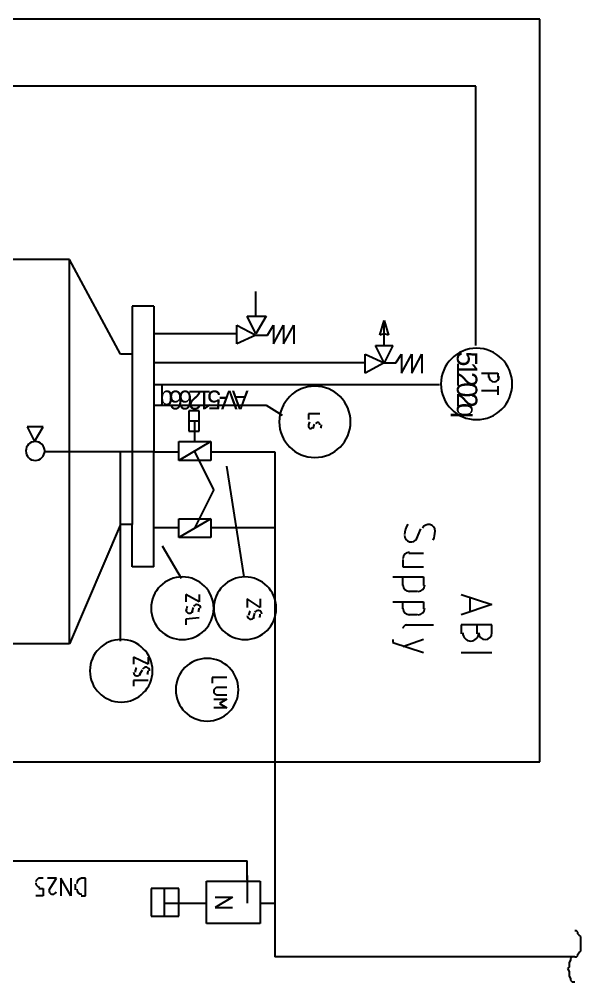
# Model space of a CAD drawing. Header units: millimetres. Extents: x 0 to 33.1, y 1.5 to 45.3.
# Drawn here: x 25.125 to 25.768, y 10.019 to 11.121 of the extents above; entities that cross this region are included whole.
import ezdxf

# ---------------------------------------------------------------- set-up
doc = ezdxf.new("R2010")
doc.units = ezdxf.units.MM
doc.header["$MEASUREMENT"] = 0
doc.layers.get('0').update_dxf_attribs({"linetype": 'CONTINUOUS'})

msp = doc.modelspace()

# ---------------------------------------------------------------- linework, layer by layer
at = {"color": 4, "linetype": 'Continuous'}
for p, q in [((25.7211, 11.1211), (24.2144, 11.1211)), ((25.7211, 10.2711), (25.7211, 11.1211)), ((25.6478, 11.0444), (25.0128, 11.0444)), ((25.6478, 10.7478), (25.6478, 11.0444)), ((25.1828, 10.8461), (25.1178, 10.8461)), ((25.2411, 10.7378), (25.1828, 10.8461)), ((25.1828, 10.4061), (25.1828, 10.8461)), ((25.3961, 10.7811), (25.3961, 10.8095)), ((25.2794, 10.7928), (25.2544, 10.7928)), ((25.2544, 10.7928), (25.2544, 10.7378)), ((25.2794, 10.7928), (25.2794, 10.6261)), ((25.3961, 10.7611), (25.3861, 10.7811)), ((25.3861, 10.7811), (25.4078, 10.7811)), ((25.4078, 10.7811), (25.3961, 10.7611)), ((25.5378, 10.7594), (25.5428, 10.7761)), ((25.5428, 10.7761), (25.5478, 10.7594)), ((25.5428, 10.7761), (25.5478, 10.7594)), ((25.5428, 10.7478), (25.5428, 10.7761)), ((25.3744, 10.7495), (25.3744, 10.7711)), ((25.3744, 10.7711), (25.3961, 10.7594)), ((25.4094, 10.7594), (25.4161, 10.7711)), ((25.4161, 10.7711), (25.4161, 10.7495)), ((25.4161, 10.7495), (25.4278, 10.7711)), ((25.4278, 10.7711), (25.4278, 10.7495)), ((25.4278, 10.7495), (25.4394, 10.7711)), ((25.4394, 10.7711), (25.4394, 10.7495)), ((25.3744, 10.7611), (25.2794, 10.7611)), ((25.3961, 10.7594), (25.3744, 10.7495)), ((25.3961, 10.7594), (25.4094, 10.7594)), ((25.5428, 10.7611), (25.5378, 10.7594)), ((25.5478, 10.7594), (25.5428, 10.7611)), ((25.5478, 10.7594), (25.5428, 10.7611)), ((25.5428, 10.7278), (25.5328, 10.7478)), ((25.5328, 10.7478), (25.5528, 10.7478)), ((25.5528, 10.7478), (25.5428, 10.7278)), ((25.2544, 10.7378), (25.2411, 10.7378)), ((25.2544, 10.7378), (25.2544, 10.5428)), ((25.5211, 10.7161), (25.5211, 10.7378)), ((25.5211, 10.7378), (25.5428, 10.7278)), ((25.5561, 10.7278), (25.5628, 10.7378)), ((25.5628, 10.7378), (25.5628, 10.7161)), ((25.5628, 10.7161), (25.5744, 10.7378)), ((25.5744, 10.7378), (25.5744, 10.7161)), ((25.5744, 10.7161), (25.5861, 10.7378)), ((25.5861, 10.7378), (25.5861, 10.7161)), ((25.5211, 10.7278), (25.2794, 10.7278)), ((25.5428, 10.7278), (25.5211, 10.7161)), ((25.5428, 10.7278), (25.5561, 10.7278)), ((25.6544, 10.7161), (25.6728, 10.7161)), ((25.6628, 10.7111), (25.6628, 10.7161)), ((25.6728, 10.7161), (25.6728, 10.7111)), ((25.6061, 10.7028), (25.2794, 10.7028)), ((25.6728, 10.7011), (25.6728, 10.6911)), ((25.6544, 10.6961), (25.6728, 10.6961)), ((25.2794, 10.6795), (25.4078, 10.6795)), ((25.4078, 10.6795), (25.4261, 10.6678)), ((25.3311, 10.6728), (25.3194, 10.6728)), ((25.3194, 10.6728), (25.3194, 10.6495)), ((25.3311, 10.6495), (25.3311, 10.6728)), ((25.4694, 10.6694), (25.4561, 10.6694)), ((25.4561, 10.6694), (25.4561, 10.6628)), ((25.1344, 10.6545), (25.1428, 10.6378)), ((25.1528, 10.6545), (25.1344, 10.6545)), ((25.1428, 10.6378), (25.1528, 10.6545)), ((25.3311, 10.6611), (25.3194, 10.6611)), ((25.3261, 10.6378), (25.3261, 10.6611)), ((25.4628, 10.6578), (25.4611, 10.6528)), ((25.3194, 10.6495), (25.3311, 10.6495)), ((25.3078, 10.6161), (25.3078, 10.6378)), ((25.3078, 10.6378), (25.3444, 10.6378)), ((25.3444, 10.6378), (25.3078, 10.6161)), ((25.3444, 10.6378), (25.3444, 10.6161)), ((25.2794, 10.6261), (25.1544, 10.6261)), ((25.2411, 10.4094), (25.2411, 10.6261)), ((25.2794, 10.6261), (25.3078, 10.6261)), ((25.2794, 10.4945), (25.2794, 10.6261)), ((25.3478, 10.5828), (25.3261, 10.6261)), ((25.3444, 10.6261), (25.4178, 10.6261)), ((25.4178, 10.6261), (25.4178, 10.3811)), ((25.3444, 10.6161), (25.3078, 10.6161)), ((25.3828, 10.4828), (25.3628, 10.6094)), ((25.3478, 10.5828), (25.3261, 10.5394)), ((25.3078, 10.5278), (25.3078, 10.5494)), ((25.3078, 10.5494), (25.3444, 10.5494)), ((25.3444, 10.5494), (25.3078, 10.5278)), ((25.3444, 10.5494), (25.3444, 10.5278)), ((25.2411, 10.5428), (25.1828, 10.4061)), ((25.2544, 10.5428), (25.2411, 10.5428)), ((25.2544, 10.4945), (25.2544, 10.5428)), ((25.2794, 10.5394), (25.3078, 10.5394)), ((25.3444, 10.5394), (25.4178, 10.5394)), ((25.4178, 10.5428), (25.4178, 10.2711)), ((25.5844, 10.5378), (25.5794, 10.5261)), ((25.3444, 10.5278), (25.3078, 10.5278)), ((25.3111, 10.4811), (25.2894, 10.5178)), ((25.5644, 10.5028), (25.5644, 10.4945)), ((25.5878, 10.5094), (25.5711, 10.5094)), ((25.2794, 10.4945), (25.2544, 10.4945)), ((25.5644, 10.4945), (25.5878, 10.4945)), ((25.5528, 10.4828), (25.5878, 10.4828)), ((25.5644, 10.4728), (25.5644, 10.4828)), ((25.5878, 10.4828), (25.5878, 10.4728)), ((25.3311, 10.4544), (25.3161, 10.4628)), ((25.3161, 10.4628), (25.3161, 10.4544)), ((25.3311, 10.4628), (25.3311, 10.4544)), ((25.4011, 10.4477), (25.3861, 10.4578)), ((25.3861, 10.4578), (25.3861, 10.4477)), ((25.4011, 10.4578), (25.4011, 10.4477)), ((25.5811, 10.4661), (25.5711, 10.4661)), ((25.6311, 10.4628), (25.6661, 10.4511)), ((25.6411, 10.4428), (25.6411, 10.4594)), ((25.3244, 10.4477), (25.3228, 10.4428)), ((25.5528, 10.4544), (25.5878, 10.4544)), ((25.5644, 10.4461), (25.5644, 10.4544)), ((25.5878, 10.4544), (25.5878, 10.4461)), ((25.6661, 10.4511), (25.6311, 10.4395)), ((25.3311, 10.4361), (25.3161, 10.4345)), ((25.3161, 10.4345), (25.3161, 10.4278)), ((25.3944, 10.4411), (25.3928, 10.4361)), ((25.5811, 10.4395), (25.5711, 10.4395)), ((25.5678, 10.4278), (25.5994, 10.4278)), ((25.6311, 10.4278), (25.6311, 10.4178)), ((25.6661, 10.4278), (25.6311, 10.4278)), ((25.6494, 10.4178), (25.6494, 10.4278)), ((25.6661, 10.4178), (25.6661, 10.4278)), ((25.5528, 10.4111), (25.5528, 10.4078)), ((25.5878, 10.4111), (25.5644, 10.4028)), ((25.1828, 10.4061), (25.1178, 10.4061)), ((25.5528, 10.4078), (25.5878, 10.3961)), ((25.2728, 10.3828), (25.2561, 10.3911)), ((25.2561, 10.3911), (25.2561, 10.3828)), ((25.2728, 10.3911), (25.2728, 10.3828)), ((25.6311, 10.3961), (25.6661, 10.3961)), ((25.2661, 10.3761), (25.2628, 10.3711)), ((25.3628, 10.3678), (25.3461, 10.3678)), ((25.3461, 10.3678), (25.3461, 10.3611)), ((25.2728, 10.3644), (25.2561, 10.3644)), ((25.2561, 10.3644), (25.2561, 10.3578)), ((25.3628, 10.3561), (25.3511, 10.3561)), ((25.3511, 10.3478), (25.3628, 10.3478)), ((25.3478, 10.3428), (25.3628, 10.3428)), ((25.3628, 10.3428), (25.3544, 10.3378)), ((25.3544, 10.3378), (25.3628, 10.3328)), ((25.3628, 10.3328), (25.3478, 10.3328)), ((24.2144, 10.2711), (25.7211, 10.2711)), ((25.4178, 10.2711), (25.4178, 10.0478)), ((24.4744, 10.1578), (25.3861, 10.1578)), ((25.3861, 10.1361), (25.3861, 10.1578)), ((25.1528, 10.1378), (25.1478, 10.1378)), ((25.1678, 10.1378), (25.1578, 10.1378)), ((25.1594, 10.1245), (25.1678, 10.1378)), ((25.1844, 10.1178), (25.1728, 10.1378)), ((25.1728, 10.1378), (25.1728, 10.1178)), ((25.1844, 10.1378), (25.1844, 10.1178)), ((25.2011, 10.1378), (25.1961, 10.1378)), ((25.2011, 10.1178), (25.2011, 10.1378)), ((25.1444, 10.1328), (25.1444, 10.1311)), ((25.1478, 10.1261), (25.1528, 10.1261)), ((25.1528, 10.1261), (25.1528, 10.1178)), ((25.1894, 10.1311), (25.1894, 10.1245)), ((25.1528, 10.1178), (25.1444, 10.1178)), ((25.1961, 10.1178), (25.2011, 10.1178)), ((25.7628, 10.0778), (25.7611, 10.0778)), ((25.7644, 10.0761), (25.7628, 10.0778)), ((25.7644, 10.0744), (25.7644, 10.0761)), ((25.7661, 10.0727), (25.7644, 10.0744)), ((25.7678, 10.0711), (25.7661, 10.0727)), ((25.7678, 10.0678), (25.7678, 10.0711)), ((25.7678, 10.0661), (25.7678, 10.0678)), ((25.7678, 10.0628), (25.7678, 10.0661)), ((25.7678, 10.0595), (25.7678, 10.0628)), ((25.7678, 10.0578), (25.7678, 10.0595)), ((25.7611, 10.0478), (25.4178, 10.0478)), ((25.7578, 10.0478), (25.7561, 10.0461)), ((25.7594, 10.0478), (25.7578, 10.0478)), ((25.7611, 10.0478), (25.7594, 10.0478)), ((25.7611, 10.0478), (25.7628, 10.0478)), ((25.7628, 10.0478), (25.7644, 10.0494)), ((25.7644, 10.0511), (25.7661, 10.0528)), ((25.7644, 10.0494), (25.7644, 10.0511)), ((25.7661, 10.0528), (25.7678, 10.0545)), ((25.7678, 10.0545), (25.7678, 10.0578)), ((25.7561, 10.0444), (25.7544, 10.0411)), ((25.7544, 10.0411), (25.7544, 10.0394)), ((25.7544, 10.0394), (25.7544, 10.0361)), ((25.7561, 10.0461), (25.7561, 10.0444)), ((25.7544, 10.0361), (25.7528, 10.0344)), ((25.7528, 10.0344), (25.7544, 10.0311)), ((25.7544, 10.0311), (25.7544, 10.0278)), ((25.7544, 10.0278), (25.7544, 10.0261)), ((25.7544, 10.0261), (25.7561, 10.0228)), ((25.7561, 10.0228), (25.7561, 10.0211)), ((25.7561, 10.0211), (25.7578, 10.0194)), ((25.7578, 10.0194), (25.7594, 10.0194)), ((25.7594, 10.0194), (25.7611, 10.0194))]:
    msp.add_line(p, q, dxfattribs=at)
at = {"color": 0, "linetype": 'Continuous'}
for p, q in [((25.3861, 10.1411), (25.3861, 10.1094)), ((25.2761, 10.1261), (25.2761, 10.0945)), ((25.3078, 10.1261), (25.2761, 10.1261)), ((25.2911, 10.1261), (25.2911, 10.0945)), ((25.3078, 10.0945), (25.3078, 10.1261)), ((25.3394, 10.0861), (25.3394, 10.1344)), ((25.3394, 10.1344), (25.4011, 10.1344)), ((25.4011, 10.1344), (25.4011, 10.0861)), ((25.3494, 10.1161), (25.3694, 10.1161)), ((25.3694, 10.1161), (25.3494, 10.1044)), ((25.2911, 10.1094), (25.3394, 10.1094)), ((25.3494, 10.1044), (25.3694, 10.1044)), ((25.4011, 10.1094), (25.4178, 10.1094)), ((25.2761, 10.0945), (25.3078, 10.0945)), ((25.4011, 10.0861), (25.3394, 10.0861))]:
    msp.add_line(p, q, dxfattribs=at)
at = {"color": 4, "linetype": 'Continuous'}
for points in [[(25.6486, 10.7445), (25.626, 10.7445), (25.6078, 10.7262), (25.6078, 10.7036)], [(25.6894, 10.7036), (25.6894, 10.7262), (25.6711, 10.7445), (25.6486, 10.7445)], [(25.6628, 10.7119), (25.6628, 10.7087), (25.6654, 10.7061), (25.6686, 10.7061)], [(25.6686, 10.7061), (25.6719, 10.7061), (25.6744, 10.7088), (25.6744, 10.712)], [(25.4636, 10.7011), (25.4411, 10.7011), (25.4228, 10.6828), (25.4228, 10.6603)], [(25.5044, 10.6603), (25.5044, 10.6828), (25.4861, 10.7011), (25.4636, 10.7011)], [(25.6078, 10.7036), (25.6078, 10.681), (25.626, 10.6628), (25.6486, 10.6628)], [(25.6486, 10.6628), (25.6711, 10.6628), (25.6894, 10.681), (25.6894, 10.7036)], [(25.4228, 10.6603), (25.4228, 10.6378), (25.4411, 10.6195), (25.4636, 10.6195)], [(25.4576, 10.6604), (25.4567, 10.659), (25.4561, 10.6573), (25.4561, 10.6556)], [(25.4561, 10.6553), (25.4561, 10.6541), (25.4569, 10.6531), (25.4581, 10.6528)], [(25.4581, 10.6528), (25.4592, 10.6526), (25.4603, 10.6531), (25.4608, 10.6541)], [(25.4636, 10.6195), (25.4861, 10.6195), (25.5044, 10.6378), (25.5044, 10.6603)], [(25.4675, 10.6594), (25.4664, 10.6596), (25.4653, 10.6591), (25.4647, 10.658)], [(25.4694, 10.657), (25.4694, 10.6582), (25.4686, 10.6591), (25.4675, 10.6594)], [(25.4703, 10.6529), (25.4708, 10.6542), (25.4711, 10.6555), (25.4711, 10.6569)], [(25.1436, 10.6378), (25.1376, 10.6378), (25.1328, 10.6329), (25.1328, 10.627)], [(25.1544, 10.627), (25.1544, 10.6329), (25.1496, 10.6378), (25.1436, 10.6378)], [(25.1328, 10.627), (25.1328, 10.621), (25.1376, 10.6161), (25.1436, 10.6161)], [(25.1436, 10.6161), (25.1496, 10.6161), (25.1544, 10.621), (25.1544, 10.627)], [(25.5953, 10.5426), (25.5919, 10.5433), (25.5885, 10.5418), (25.5869, 10.5387)], [(25.5701, 10.543), (25.5676, 10.5396), (25.5663, 10.5354), (25.5661, 10.5312)], [(25.6011, 10.5353), (25.6011, 10.5388), (25.5987, 10.5418), (25.5953, 10.5426)], [(25.599, 10.525), (25.6004, 10.5282), (25.6011, 10.5316), (25.6011, 10.535)], [(25.5661, 10.5302), (25.5661, 10.5268), (25.5685, 10.5238), (25.5719, 10.523)], [(25.5719, 10.523), (25.5753, 10.5222), (25.5788, 10.5238), (25.5803, 10.5269)], [(25.5719, 10.5111), (25.5678, 10.5111), (25.5644, 10.5078), (25.5644, 10.5036)], [(25.3119, 10.4828), (25.2922, 10.4828), (25.2761, 10.4667), (25.2761, 10.4469)], [(25.3478, 10.4469), (25.3478, 10.4667), (25.3318, 10.4828), (25.3119, 10.4828)], [(25.3836, 10.4828), (25.3639, 10.4828), (25.3478, 10.4667), (25.3478, 10.4469)], [(25.4194, 10.4469), (25.4194, 10.4667), (25.4033, 10.4828), (25.3836, 10.4828)], [(25.5644, 10.4736), (25.5644, 10.4695), (25.5678, 10.4661), (25.5719, 10.4661)], [(25.5819, 10.4661), (25.5861, 10.4661), (25.5894, 10.4695), (25.5894, 10.4736)], [(25.2761, 10.4469), (25.2761, 10.4271), (25.2922, 10.4111), (25.3119, 10.4111)], [(25.3119, 10.4111), (25.3318, 10.4111), (25.3478, 10.4271), (25.3478, 10.4469)], [(25.3178, 10.4488), (25.3167, 10.4473), (25.3163, 10.4456), (25.3161, 10.4439)], [(25.3161, 10.4452), (25.3161, 10.4433), (25.3175, 10.4417), (25.3193, 10.4413)], [(25.3296, 10.451), (25.3276, 10.4514), (25.3257, 10.4505), (25.3249, 10.4488)], [(25.3328, 10.447), (25.3328, 10.4489), (25.3314, 10.4506), (25.3296, 10.451)], [(25.3304, 10.4429), (25.3308, 10.4442), (25.3311, 10.4455), (25.3311, 10.4469)], [(25.3478, 10.4469), (25.3478, 10.4271), (25.3639, 10.4111), (25.3836, 10.4111)], [(25.3836, 10.4111), (25.4033, 10.4111), (25.4194, 10.4271), (25.4194, 10.4469)], [(25.3996, 10.4443), (25.3976, 10.4448), (25.3957, 10.4438), (25.3949, 10.4421)], [(25.4028, 10.4403), (25.4028, 10.4422), (25.4014, 10.4439), (25.3996, 10.4443)], [(25.5644, 10.4469), (25.5644, 10.4428), (25.5678, 10.4395), (25.5719, 10.4395)], [(25.5819, 10.4395), (25.5861, 10.4395), (25.5894, 10.4428), (25.5894, 10.4469)], [(25.3193, 10.4413), (25.3213, 10.4408), (25.3232, 10.4417), (25.324, 10.4434)], [(25.3861, 10.4386), (25.3861, 10.4366), (25.3875, 10.435), (25.3893, 10.4346)], [(25.3894, 10.4437), (25.3883, 10.4423), (25.3879, 10.4407), (25.3878, 10.4389)], [(25.3893, 10.4346), (25.3913, 10.4341), (25.3931, 10.435), (25.394, 10.4367)], [(25.4003, 10.4362), (25.4008, 10.4376), (25.4011, 10.4389), (25.4011, 10.4403)], [(25.5686, 10.4278), (25.5663, 10.4278), (25.5644, 10.4259), (25.5644, 10.4236)], [(25.2419, 10.4111), (25.2222, 10.4111), (25.2061, 10.3951), (25.2061, 10.3753)], [(25.2778, 10.3753), (25.2778, 10.3951), (25.2617, 10.4111), (25.2419, 10.4111)], [(25.6328, 10.4186), (25.6328, 10.4136), (25.6369, 10.4094), (25.6419, 10.4094)], [(25.6419, 10.4094), (25.6471, 10.4094), (25.6511, 10.4136), (25.6511, 10.4186)], [(25.6511, 10.4186), (25.6511, 10.4144), (25.6544, 10.4111), (25.6586, 10.4111)], [(25.6586, 10.4111), (25.6628, 10.4111), (25.6661, 10.4144), (25.6661, 10.4186)], [(25.3403, 10.3894), (25.3204, 10.3894), (25.3044, 10.3734), (25.3044, 10.3536)], [(25.3761, 10.3536), (25.3761, 10.3734), (25.3601, 10.3894), (25.3403, 10.3894)], [(25.2594, 10.3787), (25.2585, 10.3773), (25.2579, 10.3757), (25.2578, 10.3739)], [(25.2713, 10.3793), (25.2693, 10.3798), (25.2674, 10.3789), (25.2665, 10.3771)], [(25.2744, 10.3753), (25.2744, 10.3772), (25.2731, 10.3789), (25.2713, 10.3793)], [(25.2061, 10.3753), (25.2061, 10.3555), (25.2222, 10.3395), (25.2419, 10.3395)], [(25.2419, 10.3395), (25.2617, 10.3395), (25.2778, 10.3555), (25.2778, 10.3753)], [(25.2561, 10.3736), (25.2561, 10.3716), (25.2575, 10.37), (25.2593, 10.3696)], [(25.2593, 10.3696), (25.2613, 10.3691), (25.2632, 10.37), (25.264, 10.3717)], [(25.2721, 10.3712), (25.2725, 10.3726), (25.2728, 10.3739), (25.2728, 10.3753)], [(25.3519, 10.3561), (25.3496, 10.3561), (25.3478, 10.3542), (25.3478, 10.3519)], [(25.3044, 10.3536), (25.3044, 10.3338), (25.3204, 10.3178), (25.3403, 10.3178)], [(25.3403, 10.3178), (25.3601, 10.3178), (25.3761, 10.3338), (25.3761, 10.3536)], [(25.3478, 10.3519), (25.3478, 10.3496), (25.3497, 10.3478), (25.3519, 10.3478)], [(25.1486, 10.1378), (25.1464, 10.1378), (25.1444, 10.1359), (25.1444, 10.1336)], [(25.1969, 10.1378), (25.1937, 10.1378), (25.1911, 10.1351), (25.1911, 10.1319)], [(25.1444, 10.1319), (25.1444, 10.1297), (25.1464, 10.1278), (25.1486, 10.1278)], [(25.1601, 10.1258), (25.1593, 10.1245), (25.1592, 10.1229), (25.16, 10.1216)], [(25.1911, 10.1253), (25.1911, 10.1221), (25.1937, 10.1195), (25.1969, 10.1195)], [(25.16, 10.1216), (25.1607, 10.1203), (25.1621, 10.1194), (25.1636, 10.1195)], [(25.1636, 10.1195), (25.1654, 10.1194), (25.1671, 10.1207), (25.1676, 10.1225)]]:
    msp.add_open_spline(points, degree=3, dxfattribs=at)

# ---------------------------------------------------------------- texts
at = {"color": 4}
for s, height, rotation, p in [('5', 0.023333, 270, (25.6261, 10.7411)), ('1', 0.023333, 270, (25.6261, 10.7293)), ('2', 0.023333, 270, (25.6261, 10.7175)), ('q', 0.021667, 180, (25.3015, 10.6961)), ('0', 0.023333, 270, (25.6261, 10.7056)), ('6', 0.021667, 180, (25.3125, 10.6961)), ('6', 0.021667, 180, (25.3235, 10.6961)), ('2', 0.021667, 180, (25.3344, 10.6961)), ('1', 0.021667, 180, (25.3454, 10.6961)), ('5', 0.021667, 180, (25.3564, 10.6961)), ('-', 0.021667, 180, (25.3629, 10.6961)), ('V', 0.021667, 180, (25.3753, 10.6961)), ('A', 0.021667, 180, (25.3878, 10.6961)), ('2', 0.023333, 270, (25.6261, 10.6938)), ('q', 0.023333, 270, (25.6261, 10.682))]:
    msp.add_text(s, height=height, rotation=rotation, dxfattribs=at).set_placement(p)

doc.saveas('drawing.dxf')
